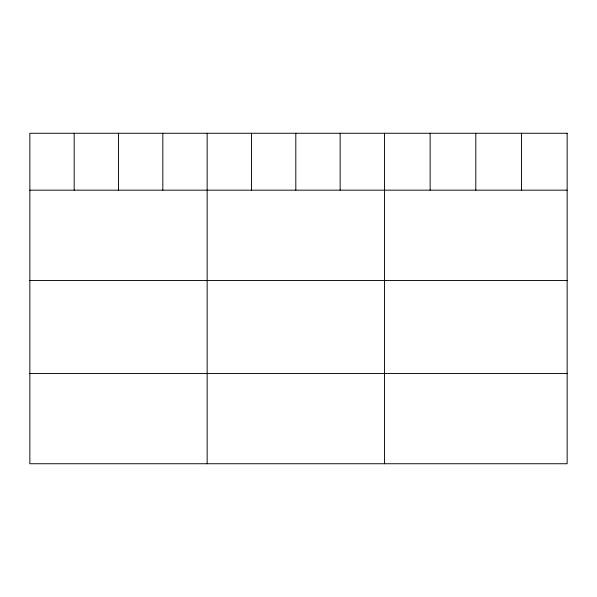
<?xml version="1.0" encoding="UTF-8"?>
<svg xmlns="http://www.w3.org/2000/svg" width="597" height="597" viewBox="0 0 597 597"><rect width="100%" height="100%" fill="white"/><g stroke="black" fill="none" stroke-linecap="round" stroke-linejoin="round"><path stroke-width="0.9" d="M29.85 190.167L567.15 190.167M29.85 280.448L567.15 280.448M29.85 373.461L567.15 373.461M521.479 133.258L521.479 190.167M475.809 133.258L475.809 190.167M430.138 133.258L430.138 190.167M384.468 133.258L384.468 463.742M340.141 133.258L340.141 190.167M295.813 133.258L295.813 190.167M251.486 133.258L251.486 190.167M207.159 133.258L207.159 463.742M162.832 133.258L162.832 190.167M118.505 133.258L118.505 190.167M74.177 133.258L74.177 190.167M567.15 133.258L29.85 133.258L29.85 463.742L567.15 463.742L567.15 133.258"/></g></svg>
